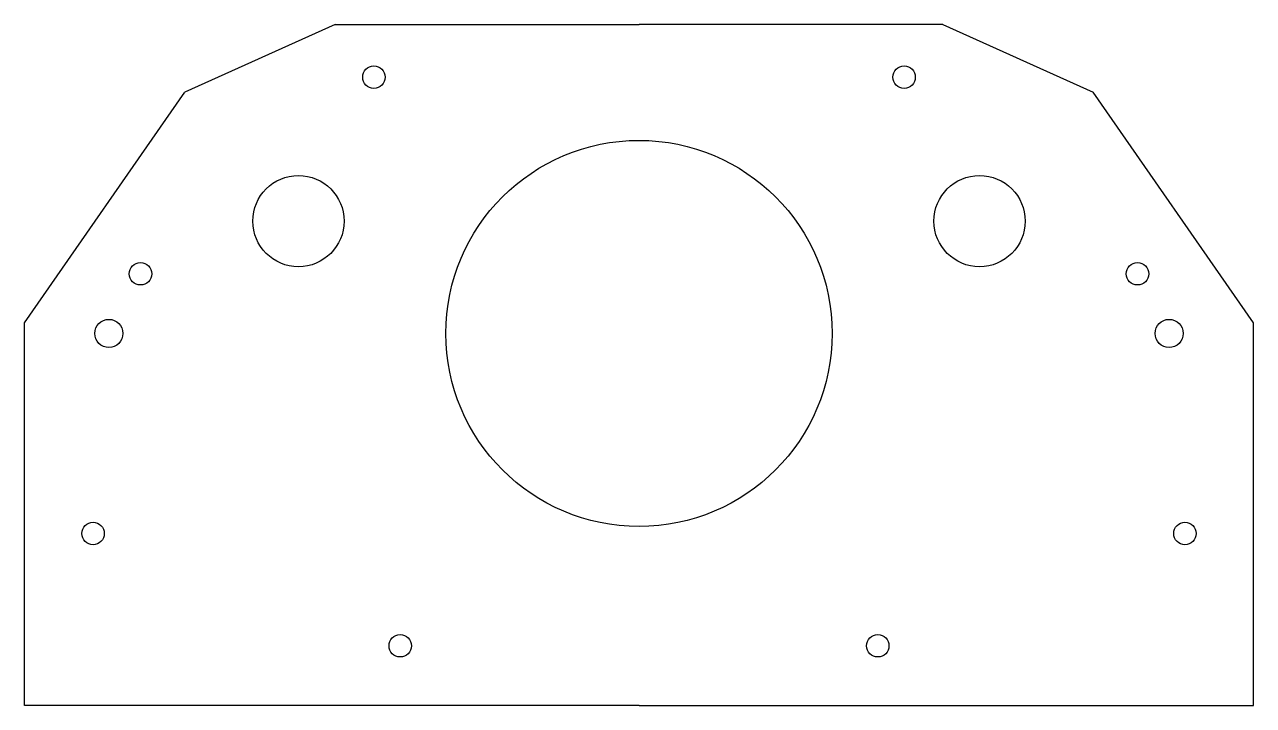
# Model space of a CAD drawing. Header units: inches. Extents: x 0 to 175, y 0 to 97.
import ezdxf

# ---------------------------------------------------------------- set-up
doc = ezdxf.new("R2010")
doc.units = ezdxf.units.IN
doc.header["$MEASUREMENT"] = 0

msp = doc.modelspace()

# ---------------------------------------------------------------- linework, layer by layer
for p, q in [((44.25, 97), (22.82, 87.35)), ((44.25, 97), (87.5, 97)), ((130.75, 97), (87.5, 97)), ((130.75, 97), (152.18, 87.35)), ((0, 54.5), (22.82, 87.35)), ((175, 54.5), (152.18, 87.35)), ((0, 0), (0, 54.5)), ((175, 0), (175, 54.5)), ((87.5, 0), (0, 0)), ((87.5, 0), (175, 0))]:
    msp.add_line(p, q)
for centre, radius in [((49.75, 89.5), 1.6), ((125.25, 89.5), 1.6), ((87.5, 53), 27.5), ((39, 69), 6.5), ((136, 69), 6.5), ((16.5, 61.5), 1.6), ((158.5, 61.5), 1.6), ((12, 53), 2), ((163, 53), 2), ((9.75, 24.5), 1.6), ((165.25, 24.5), 1.6), ((53.5, 8.5), 1.6), ((121.5, 8.5), 1.6)]:
    msp.add_circle(centre, radius)

doc.saveas('drawing.dxf')
